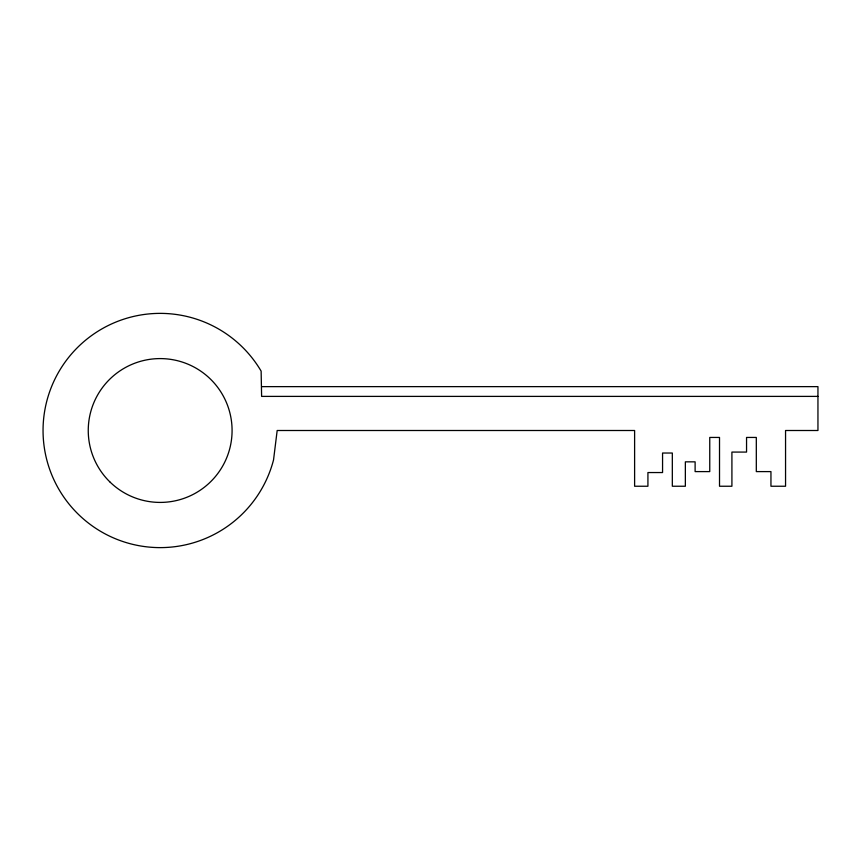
<?xml version="1.0" encoding="UTF-8"?>
<svg xmlns="http://www.w3.org/2000/svg" width="861" height="861" viewBox="0 0 861 861"><rect width="100%" height="100%" fill="white"/><g stroke="black" fill="none" stroke-linecap="round" stroke-linejoin="round"><path stroke-width="1.29" d="M261.615 386.632L817.95 386.632L817.95 430.5L785.555 430.5L785.555 486.239L770.95 486.239L770.95 471.602L756.313 471.602L756.313 437.442L746.552 437.442L746.552 452.079L731.915 452.079L731.915 486.239L719.516 486.239L719.516 437.442L709.755 437.442L709.755 471.602L695.118 471.602L695.118 461.84L685.356 461.84L685.356 486.239L672.323 486.239L672.323 453.026L662.561 453.026L662.561 472.549L647.924 472.549L647.924 486.239L634.611 486.239L634.611 430.5L277.177 430.5L273.54 459.903A117.128 117.128 0 0 1 102.427 532.399A117.128 117.128 0 0 1 76.683 348.35A117.128 117.128 0 0 1 261.131 371.123L261.615 396.394L817.95 396.394M109.724 481.762A71.915 71.915 0 0 0 229.779 448.549A71.915 71.915 0 0 0 141 361.19A71.915 71.915 0 0 0 109.724 481.762"/></g></svg>
